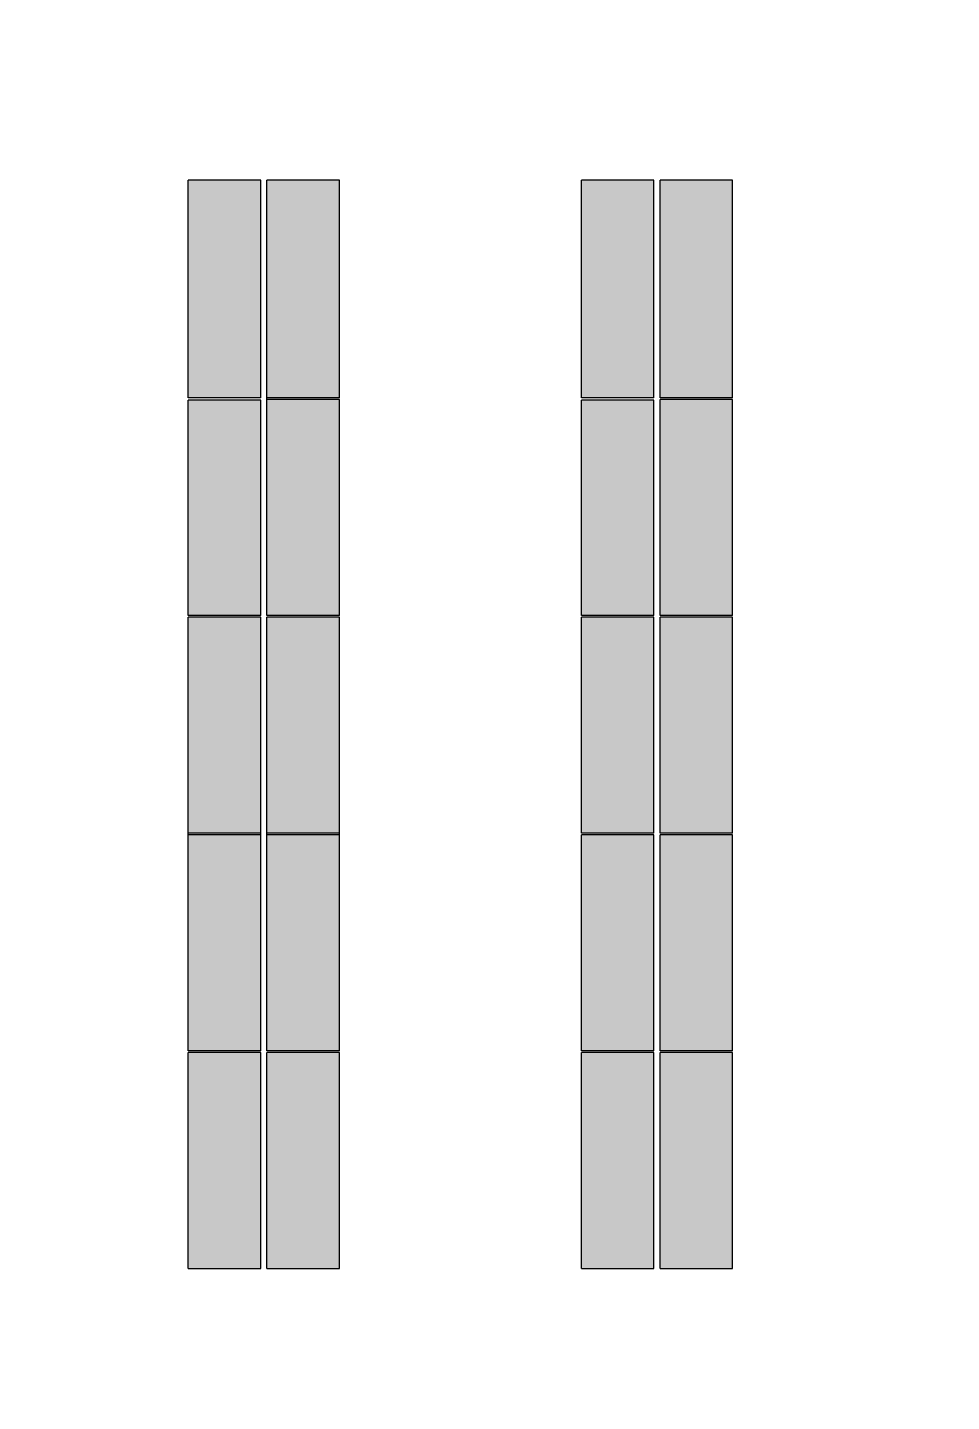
# Model space of a CAD drawing. Header units: centimetres. Extents: x 370416 to 395283, y 44791 to 69658.
# Drawn here: x 379251 to 380015, y 57518 to 58654 of the extents above; entities that cross this region are included whole.
import ezdxf

# ---------------------------------------------------------------- set-up
doc = ezdxf.new("R2010")
doc.units = ezdxf.units.CM
doc.layers.add('.', color=7, linetype='Continuous', lineweight=0)

msp = doc.modelspace()

# ---------------------------------------------------------------- hatches: boundary and pattern name
at = {"layer": '.', "true_color": 0x9898cc}
h = msp.add_hatch(color=253, dxfattribs=at)
h.dxf.hatch_style = 1
h.paths.add_polyline_path([(379443.6, 58527.9), (379383.6, 58527.9), (379383.6, 58347.9), (379443.6, 58347.9)])
h.paths.add_polyline_path([(379508.6, 58527.9), (379448.6, 58527.9), (379448.6, 58347.9), (379508.6, 58347.9)])
h.paths.add_polyline_path([(379443.6, 58345.9), (379383.6, 58345.9), (379383.6, 58167.9), (379443.6, 58167.9)])
h.paths.add_polyline_path([(379508.6, 58346.5), (379448.6, 58346.5), (379448.6, 58167.9), (379508.6, 58167.9)])
h.paths.add_polyline_path([(379508.6, 58166.5), (379448.6, 58166.5), (379448.6, 57987.9), (379508.6, 57987.9)])
h = msp.add_hatch(color=253, dxfattribs=at)
h.dxf.hatch_style = 1
h.paths.add_polyline_path([(379833.6, 58527.9), (379773.6, 58527.9), (379773.6, 58347.9), (379833.6, 58347.9)])
h.paths.add_polyline_path([(379768.6, 58527.9), (379708.6, 58527.9), (379708.6, 58347.9), (379768.6, 58347.9)])
h.paths.add_polyline_path([(379768.6, 58345.9), (379708.6, 58345.9), (379708.6, 58167.9), (379768.6, 58167.9)])
h.paths.add_polyline_path([(379833.6, 58346.5), (379773.6, 58346.5), (379773.6, 58167.9), (379833.6, 58167.9)])
h.paths.add_polyline_path([(379833.6, 58166.5), (379773.6, 58166.5), (379773.6, 57987.9), (379833.6, 57987.9)])
h.paths.add_polyline_path([(379768.6, 58166.5), (379708.6, 58166.5), (379708.6, 57987.9), (379768.6, 57987.9)])
h.paths.add_polyline_path([(379768.6, 57986.5), (379708.6, 57986.5), (379708.6, 57807.9), (379768.6, 57807.9)])
h.paths.add_polyline_path([(379833.6, 57986.5), (379773.6, 57986.5), (379773.6, 57807.9), (379833.6, 57807.9)])
h.paths.add_polyline_path([(379833.6, 57806.5), (379773.6, 57806.5), (379773.6, 57627.9), (379833.6, 57627.9)])
h.paths.add_polyline_path([(379768.6, 57806.5), (379708.6, 57806.5), (379708.6, 57627.9), (379768.6, 57627.9)])
h = msp.add_hatch(color=253, dxfattribs=at)
h.dxf.hatch_style = 1
h.paths.add_polyline_path([(379443.6, 58166.5), (379383.6, 58166.5), (379383.6, 57987.9), (379443.6, 57987.9)])
h.paths.add_polyline_path([(379443.6, 57986.5), (379383.6, 57986.5), (379383.6, 57807.9), (379443.6, 57807.9)])
h.paths.add_polyline_path([(379508.6, 57986.5), (379448.6, 57986.5), (379448.6, 57807.9), (379508.6, 57807.9)])
h.paths.add_polyline_path([(379443.6, 57806.5), (379383.6, 57806.5), (379383.6, 57627.9), (379443.6, 57627.9)])
h.paths.add_polyline_path([(379508.6, 57806.5), (379448.6, 57806.5), (379448.6, 57627.9), (379508.6, 57627.9)])

# ---------------------------------------------------------------- linework, layer by layer
for p, q in [((379383.6, 58347.9), (379383.6, 58527.9)), ((379383.6, 58347.9), (379383.6, 58527.9)), ((379443.6, 58527.9), (379383.6, 58527.9)), ((379383.6, 58347.9), (379383.6, 58527.9)), ((379383.6, 58347.9), (379383.6, 58527.9)), ((379443.6, 58527.9), (379383.6, 58527.9)), ((379383.6, 58347.9), (379383.6, 58527.9)), ((379383.6, 58347.9), (379383.6, 58527.9)), ((379443.6, 58527.9), (379383.6, 58527.9)), ((379383.6, 58347.9), (379383.6, 58527.9)), ((379383.6, 58347.9), (379383.6, 58527.9)), ((379443.6, 58527.9), (379383.6, 58527.9)), ((379443.6, 58347.9), (379443.6, 58527.9)), ((379443.6, 58347.9), (379443.6, 58527.9)), ((379443.6, 58347.9), (379443.6, 58527.9)), ((379443.6, 58347.9), (379443.6, 58527.9)), ((379443.6, 58347.9), (379443.6, 58527.9)), ((379443.6, 58347.9), (379443.6, 58527.9)), ((379443.6, 58347.9), (379443.6, 58527.9)), ((379443.6, 58347.9), (379443.6, 58527.9)), ((379448.6, 58167.9), (379448.6, 58527.9)), ((379448.6, 58167.9), (379448.6, 58527.9)), ((379448.6, 58167.9), (379448.6, 58527.9)), ((379508.6, 58527.9), (379448.6, 58527.9)), ((379448.6, 58167.9), (379448.6, 58527.9)), ((379508.6, 58527.9), (379448.6, 58527.9)), ((379448.6, 58167.9), (379448.6, 58527.9)), ((379448.6, 58167.9), (379448.6, 58527.9)), ((379448.6, 58167.9), (379448.6, 58527.9)), ((379508.6, 58527.9), (379448.6, 58527.9)), ((379448.6, 58167.9), (379448.6, 58527.9)), ((379508.6, 58527.9), (379448.6, 58527.9)), ((379448.6, 58167.9), (379448.6, 58527.9)), ((379448.6, 58167.9), (379448.6, 58527.9)), ((379448.6, 58167.9), (379448.6, 58527.9)), ((379508.6, 58527.9), (379448.6, 58527.9)), ((379448.6, 58167.9), (379448.6, 58527.9)), ((379508.6, 58527.9), (379448.6, 58527.9)), ((379448.6, 58167.9), (379448.6, 58527.9)), ((379448.6, 58167.9), (379448.6, 58527.9)), ((379448.6, 58167.9), (379448.6, 58527.9)), ((379508.6, 58527.9), (379448.6, 58527.9)), ((379448.6, 58167.9), (379448.6, 58527.9)), ((379508.6, 58527.9), (379448.6, 58527.9)), ((379508.6, 58347.9), (379508.6, 58527.9)), ((379508.6, 58347.9), (379508.6, 58527.9)), ((379508.6, 58347.9), (379508.6, 58527.9)), ((379508.6, 58347.9), (379508.6, 58527.9)), ((379508.6, 58347.9), (379508.6, 58527.9)), ((379508.6, 58347.9), (379508.6, 58527.9)), ((379508.6, 58347.9), (379508.6, 58527.9)), ((379508.6, 58347.9), (379508.6, 58527.9)), ((379508.6, 58347.9), (379508.6, 58527.9)), ((379508.6, 58347.9), (379508.6, 58527.9)), ((379508.6, 58347.9), (379508.6, 58527.9)), ((379508.6, 58347.9), (379508.6, 58527.9)), ((379508.6, 58347.9), (379508.6, 58527.9)), ((379508.6, 58347.9), (379508.6, 58527.9)), ((379508.6, 58347.9), (379508.6, 58527.9)), ((379508.6, 58347.9), (379508.6, 58527.9)), ((379708.6, 58347.9), (379708.6, 58527.9)), ((379708.6, 58347.9), (379708.6, 58527.9)), ((379768.6, 58527.9), (379708.6, 58527.9)), ((379708.6, 58347.9), (379708.6, 58527.9)), ((379708.6, 58347.9), (379708.6, 58527.9)), ((379768.6, 58527.9), (379708.6, 58527.9)), ((379708.6, 58347.9), (379708.6, 58527.9)), ((379708.6, 58347.9), (379708.6, 58527.9)), ((379768.6, 58527.9), (379708.6, 58527.9)), ((379768.6, 58527.9), (379708.6, 58527.9)), ((379768.6, 58347.9), (379768.6, 58527.9)), ((379768.6, 58347.9), (379768.6, 58527.9)), ((379768.6, 58347.9), (379768.6, 58527.9)), ((379768.6, 58347.9), (379768.6, 58527.9)), ((379768.6, 58347.9), (379768.6, 58527.9)), ((379773.6, 58347.9), (379773.6, 58527.9)), ((379773.6, 58347.9), (379773.6, 58527.9)), ((379773.6, 58347.9), (379773.6, 58527.9)), ((379833.6, 58527.9), (379773.6, 58527.9)), ((379773.6, 58347.9), (379773.6, 58527.9)), ((379833.6, 58527.9), (379773.6, 58527.9)), ((379773.6, 58347.9), (379773.6, 58527.9)), ((379773.6, 58347.9), (379773.6, 58527.9)), ((379773.6, 58347.9), (379773.6, 58527.9)), ((379833.6, 58527.9), (379773.6, 58527.9)), ((379773.6, 58347.9), (379773.6, 58527.9)), ((379833.6, 58527.9), (379773.6, 58527.9)), ((379773.6, 58347.9), (379773.6, 58527.9)), ((379773.6, 58347.9), (379773.6, 58527.9)), ((379773.6, 58347.9), (379773.6, 58527.9)), ((379833.6, 58527.9), (379773.6, 58527.9)), ((379773.6, 58347.9), (379773.6, 58527.9)), ((379833.6, 58527.9), (379773.6, 58527.9)), ((379773.6, 58347.9), (379773.6, 58527.9)), ((379773.6, 58347.9), (379773.6, 58527.9)), ((379773.6, 58347.9), (379773.6, 58527.9)), ((379833.6, 58527.9), (379773.6, 58527.9)), ((379773.6, 58347.9), (379773.6, 58527.9)), ((379833.6, 58527.9), (379773.6, 58527.9)), ((379833.6, 58347.9), (379833.6, 58527.9)), ((379833.6, 58347.9), (379833.6, 58527.9)), ((379833.6, 58347.9), (379833.6, 58527.9)), ((379833.6, 58347.9), (379833.6, 58527.9)), ((379833.6, 58347.9), (379833.6, 58527.9)), ((379443.6, 58347.9), (379383.6, 58347.9)), ((379443.6, 58347.9), (379383.6, 58347.9)), ((379443.6, 58347.9), (379383.6, 58347.9)), ((379443.6, 58347.9), (379383.6, 58347.9)), ((379383.6, 58167.9), (379383.6, 58345.9)), ((379383.6, 58167.9), (379383.6, 58345.9)), ((379383.6, 58167.9), (379383.6, 58345.9)), ((379383.6, 58167.9), (379383.6, 58345.9)), ((379383.6, 58167.9), (379383.6, 58345.9)), ((379383.6, 58167.9), (379383.6, 58345.9)), ((379383.6, 58167.9), (379383.6, 58345.9)), ((379383.6, 58167.9), (379383.6, 58345.9)), ((379443.6, 58345.9), (379383.6, 58345.9)), ((379443.6, 58167.9), (379443.6, 58345.9)), ((379443.6, 58167.9), (379443.6, 58345.9)), ((379443.6, 58167.9), (379443.6, 58345.9)), ((379443.6, 58167.9), (379443.6, 58345.9)), ((379443.6, 58167.9), (379443.6, 58345.9)), ((379443.6, 58167.9), (379443.6, 58345.9)), ((379443.6, 58167.9), (379443.6, 58345.9)), ((379443.6, 58167.9), (379443.6, 58345.9)), ((379508.6, 58347.9), (379448.6, 58347.9)), ((379508.6, 58347.9), (379448.6, 58347.9)), ((379508.6, 58347.9), (379448.6, 58347.9)), ((379508.6, 58347.9), (379448.6, 58347.9)), ((379508.6, 58347.9), (379448.6, 58347.9)), ((379508.6, 58347.9), (379448.6, 58347.9)), ((379508.6, 58347.9), (379448.6, 58347.9)), ((379508.6, 58347.9), (379448.6, 58347.9)), ((379508.6, 58346.5), (379448.6, 58346.5)), ((379508.6, 58346.5), (379448.6, 58346.5)), ((379508.6, 58346.5), (379448.6, 58346.5)), ((379508.6, 58346.5), (379448.6, 58346.5)), ((379508.6, 58346.5), (379448.6, 58346.5)), ((379508.6, 58346.5), (379448.6, 58346.5)), ((379508.6, 58167.9), (379508.6, 58346.5)), ((379508.6, 58167.9), (379508.6, 58346.5)), ((379508.6, 58167.9), (379508.6, 58346.5)), ((379508.6, 58167.9), (379508.6, 58346.5)), ((379508.6, 58167.9), (379508.6, 58346.5)), ((379508.6, 58167.9), (379508.6, 58346.5)), ((379508.6, 58167.9), (379508.6, 58346.5)), ((379508.6, 58167.9), (379508.6, 58346.5)), ((379508.6, 58167.9), (379508.6, 58346.5)), ((379508.6, 58167.9), (379508.6, 58346.5)), ((379508.6, 58167.9), (379508.6, 58346.5)), ((379508.6, 58167.9), (379508.6, 58346.5)), ((379508.6, 58167.9), (379508.6, 58346.5)), ((379508.6, 58167.9), (379508.6, 58346.5)), ((379508.6, 58167.9), (379508.6, 58346.5)), ((379508.6, 58167.9), (379508.6, 58346.5)), ((379768.6, 58347.9), (379708.6, 58347.9)), ((379768.6, 58347.9), (379708.6, 58347.9)), ((379768.6, 58347.9), (379708.6, 58347.9)), ((379768.6, 58347.9), (379708.6, 58347.9)), ((379708.6, 58167.9), (379708.6, 58345.9)), ((379708.6, 58167.9), (379708.6, 58345.9)), ((379708.6, 58167.9), (379708.6, 58345.9)), ((379708.6, 58167.9), (379708.6, 58345.9)), ((379708.6, 58167.9), (379708.6, 58345.9)), ((379708.6, 58167.9), (379708.6, 58345.9)), ((379768.6, 58345.9), (379708.6, 58345.9)), ((379768.6, 58167.9), (379768.6, 58345.9)), ((379768.6, 58167.9), (379768.6, 58345.9)), ((379768.6, 58167.9), (379768.6, 58345.9)), ((379768.6, 58167.9), (379768.6, 58345.9)), ((379768.6, 58167.9), (379768.6, 58345.9)), ((379833.6, 58347.9), (379773.6, 58347.9)), ((379833.6, 58347.9), (379773.6, 58347.9)), ((379833.6, 58347.9), (379773.6, 58347.9)), ((379833.6, 58347.9), (379773.6, 58347.9)), ((379833.6, 58347.9), (379773.6, 58347.9)), ((379833.6, 58347.9), (379773.6, 58347.9)), ((379833.6, 58347.9), (379773.6, 58347.9)), ((379833.6, 58347.9), (379773.6, 58347.9)), ((379773.6, 58167.9), (379773.6, 58346.5)), ((379833.6, 58346.5), (379773.6, 58346.5)), ((379773.6, 58167.9), (379773.6, 58346.5)), ((379833.6, 58346.5), (379773.6, 58346.5)), ((379773.6, 58167.9), (379773.6, 58346.5)), ((379773.6, 58167.9), (379773.6, 58346.5)), ((379773.6, 58167.9), (379773.6, 58346.5)), ((379833.6, 58346.5), (379773.6, 58346.5)), ((379773.6, 58167.9), (379773.6, 58346.5)), ((379773.6, 58167.9), (379773.6, 58346.5)), ((379773.6, 58167.9), (379773.6, 58346.5)), ((379773.6, 58167.9), (379773.6, 58346.5)), ((379833.6, 58346.5), (379773.6, 58346.5)), ((379773.6, 58167.9), (379773.6, 58346.5)), ((379833.6, 58346.5), (379773.6, 58346.5)), ((379773.6, 58167.9), (379773.6, 58346.5)), ((379773.6, 58167.9), (379773.6, 58346.5)), ((379773.6, 58167.9), (379773.6, 58346.5)), ((379833.6, 58346.5), (379773.6, 58346.5)), ((379773.6, 58167.9), (379773.6, 58346.5)), ((379773.6, 58167.9), (379773.6, 58346.5)), ((379773.6, 58167.9), (379773.6, 58346.5)), ((379833.6, 58167.9), (379833.6, 58346.5)), ((379833.6, 58167.9), (379833.6, 58346.5)), ((379833.6, 58167.9), (379833.6, 58346.5)), ((379833.6, 58167.9), (379833.6, 58346.5)), ((379833.6, 58167.9), (379833.6, 58346.5)), ((379443.6, 58167.9), (379383.6, 58167.9)), ((379443.6, 58167.9), (379383.6, 58167.9)), ((379443.6, 58167.9), (379383.6, 58167.9)), ((379443.6, 58167.9), (379383.6, 58167.9)), ((379443.6, 58166.5), (379383.6, 58166.5)), ((379443.6, 58166.5), (379383.6, 58166.5)), ((379383.6, 57807.9), (379383.6, 58166.5)), ((379443.6, 58166.5), (379383.6, 58166.5)), ((379383.6, 57807.9), (379383.6, 58166.5)), ((379383.6, 57807.9), (379383.6, 58166.5)), ((379443.6, 58166.5), (379383.6, 58166.5)), ((379383.6, 57807.9), (379383.6, 58166.5)), ((379443.6, 57807.9), (379443.6, 58166.5)), ((379443.6, 57807.9), (379443.6, 58166.5)), ((379443.6, 57807.9), (379443.6, 58166.5)), ((379443.6, 57807.9), (379443.6, 58166.5)), ((379443.6, 57807.9), (379443.6, 58166.5)), ((379443.6, 57807.9), (379443.6, 58166.5)), ((379443.6, 57807.9), (379443.6, 58166.5)), ((379443.6, 57807.9), (379443.6, 58166.5)), ((379508.6, 58167.9), (379448.6, 58167.9)), ((379508.6, 58167.9), (379448.6, 58167.9)), ((379508.6, 58167.9), (379448.6, 58167.9)), ((379508.6, 58167.9), (379448.6, 58167.9)), ((379508.6, 58167.9), (379448.6, 58167.9)), ((379508.6, 58167.9), (379448.6, 58167.9)), ((379508.6, 58167.9), (379448.6, 58167.9)), ((379508.6, 58167.9), (379448.6, 58167.9)), ((379448.6, 57807.9), (379448.6, 58166.5)), ((379508.6, 58166.5), (379448.6, 58166.5)), ((379448.6, 57807.9), (379448.6, 58166.5)), ((379508.6, 58166.5), (379448.6, 58166.5)), ((379448.6, 57807.9), (379448.6, 58166.5)), ((379448.6, 57807.9), (379448.6, 58166.5)), ((379448.6, 57807.9), (379448.6, 58166.5)), ((379508.6, 58166.5), (379448.6, 58166.5)), ((379448.6, 57807.9), (379448.6, 58166.5)), ((379508.6, 58166.5), (379448.6, 58166.5)), ((379448.6, 57807.9), (379448.6, 58166.5)), ((379448.6, 57807.9), (379448.6, 58166.5)), ((379448.6, 57807.9), (379448.6, 58166.5)), ((379508.6, 58166.5), (379448.6, 58166.5)), ((379448.6, 57807.9), (379448.6, 58166.5)), ((379508.6, 58166.5), (379448.6, 58166.5)), ((379448.6, 57807.9), (379448.6, 58166.5)), ((379448.6, 57807.9), (379448.6, 58166.5)), ((379448.6, 57807.9), (379448.6, 58166.5)), ((379508.6, 58166.5), (379448.6, 58166.5)), ((379448.6, 57807.9), (379448.6, 58166.5)), ((379508.6, 58166.5), (379448.6, 58166.5)), ((379448.6, 57807.9), (379448.6, 58166.5)), ((379448.6, 57807.9), (379448.6, 58166.5)), ((379508.6, 57807.9), (379508.6, 58166.5)), ((379508.6, 57807.9), (379508.6, 58166.5)), ((379508.6, 57807.9), (379508.6, 58166.5)), ((379508.6, 57807.9), (379508.6, 58166.5)), ((379508.6, 57807.9), (379508.6, 58166.5)), ((379508.6, 57807.9), (379508.6, 58166.5)), ((379508.6, 57807.9), (379508.6, 58166.5)), ((379508.6, 57807.9), (379508.6, 58166.5)), ((379508.6, 57807.9), (379508.6, 58166.5)), ((379508.6, 57807.9), (379508.6, 58166.5)), ((379508.6, 57807.9), (379508.6, 58166.5)), ((379508.6, 57807.9), (379508.6, 58166.5)), ((379508.6, 57807.9), (379508.6, 58166.5)), ((379508.6, 57807.9), (379508.6, 58166.5)), ((379508.6, 57807.9), (379508.6, 58166.5)), ((379508.6, 57807.9), (379508.6, 58166.5)), ((379768.6, 58167.9), (379708.6, 58167.9)), ((379768.6, 58167.9), (379708.6, 58167.9)), ((379768.6, 58167.9), (379708.6, 58167.9)), ((379768.6, 58167.9), (379708.6, 58167.9)), ((379708.6, 57987.9), (379708.6, 58166.5)), ((379768.6, 58166.5), (379708.6, 58166.5)), ((379708.6, 57987.9), (379708.6, 58166.5)), ((379708.6, 57987.9), (379708.6, 58166.5)), ((379768.6, 58166.5), (379708.6, 58166.5)), ((379708.6, 57987.9), (379708.6, 58166.5)), ((379708.6, 57987.9), (379708.6, 58166.5)), ((379768.6, 58166.5), (379708.6, 58166.5)), ((379708.6, 57987.9), (379708.6, 58166.5)), ((379768.6, 58166.5), (379708.6, 58166.5)), ((379768.6, 57987.9), (379768.6, 58166.5)), ((379768.6, 57987.9), (379768.6, 58166.5)), ((379768.6, 57987.9), (379768.6, 58166.5)), ((379768.6, 57987.9), (379768.6, 58166.5)), ((379768.6, 57987.9), (379768.6, 58166.5)), ((379833.6, 58167.9), (379773.6, 58167.9)), ((379833.6, 58167.9), (379773.6, 58167.9)), ((379833.6, 58167.9), (379773.6, 58167.9)), ((379833.6, 58167.9), (379773.6, 58167.9)), ((379833.6, 58167.9), (379773.6, 58167.9)), ((379833.6, 58167.9), (379773.6, 58167.9)), ((379833.6, 58167.9), (379773.6, 58167.9)), ((379833.6, 58167.9), (379773.6, 58167.9)), ((379773.6, 57987.9), (379773.6, 58166.5)), ((379833.6, 58166.5), (379773.6, 58166.5)), ((379773.6, 57987.9), (379773.6, 58166.5)), ((379833.6, 58166.5), (379773.6, 58166.5)), ((379773.6, 57987.9), (379773.6, 58166.5)), ((379773.6, 57987.9), (379773.6, 58166.5)), ((379773.6, 57987.9), (379773.6, 58166.5)), ((379833.6, 58166.5), (379773.6, 58166.5)), ((379773.6, 57987.9), (379773.6, 58166.5)), ((379833.6, 58166.5), (379773.6, 58166.5)), ((379773.6, 57987.9), (379773.6, 58166.5)), ((379773.6, 57987.9), (379773.6, 58166.5)), ((379773.6, 57987.9), (379773.6, 58166.5)), ((379833.6, 58166.5), (379773.6, 58166.5)), ((379773.6, 57987.9), (379773.6, 58166.5)), ((379833.6, 58166.5), (379773.6, 58166.5)), ((379773.6, 57987.9), (379773.6, 58166.5)), ((379773.6, 57987.9), (379773.6, 58166.5)), ((379773.6, 57987.9), (379773.6, 58166.5)), ((379833.6, 58166.5), (379773.6, 58166.5)), ((379773.6, 57987.9), (379773.6, 58166.5)), ((379833.6, 58166.5), (379773.6, 58166.5)), ((379773.6, 57987.9), (379773.6, 58166.5)), ((379773.6, 57987.9), (379773.6, 58166.5)), ((379833.6, 57987.9), (379833.6, 58166.5)), ((379833.6, 57987.9), (379833.6, 58166.5)), ((379833.6, 57987.9), (379833.6, 58166.5)), ((379833.6, 57987.9), (379833.6, 58166.5)), ((379833.6, 57987.9), (379833.6, 58166.5)), ((379443.6, 57987.9), (379383.6, 57987.9)), ((379443.6, 57987.9), (379383.6, 57987.9)), ((379443.6, 57987.9), (379383.6, 57987.9)), ((379443.6, 57987.9), (379383.6, 57987.9)), ((379443.6, 57986.5), (379383.6, 57986.5)), ((379443.6, 57986.5), (379383.6, 57986.5)), ((379443.6, 57986.5), (379383.6, 57986.5)), ((379443.6, 57986.5), (379383.6, 57986.5)), ((379508.6, 57987.9), (379448.6, 57987.9)), ((379508.6, 57987.9), (379448.6, 57987.9)), ((379508.6, 57987.9), (379448.6, 57987.9)), ((379508.6, 57987.9), (379448.6, 57987.9)), ((379508.6, 57987.9), (379448.6, 57987.9)), ((379508.6, 57987.9), (379448.6, 57987.9)), ((379508.6, 57987.9), (379448.6, 57987.9)), ((379508.6, 57987.9), (379448.6, 57987.9)), ((379508.6, 57986.5), (379448.6, 57986.5)), ((379508.6, 57986.5), (379448.6, 57986.5)), ((379508.6, 57986.5), (379448.6, 57986.5)), ((379508.6, 57986.5), (379448.6, 57986.5)), ((379508.6, 57986.5), (379448.6, 57986.5)), ((379508.6, 57986.5), (379448.6, 57986.5)), ((379508.6, 57986.5), (379448.6, 57986.5)), ((379508.6, 57986.5), (379448.6, 57986.5)), ((379768.6, 57987.9), (379708.6, 57987.9)), ((379768.6, 57987.9), (379708.6, 57987.9)), ((379768.6, 57987.9), (379708.6, 57987.9)), ((379768.6, 57987.9), (379708.6, 57987.9)), ((379708.6, 57807.9), (379708.6, 57986.5)), ((379768.6, 57986.5), (379708.6, 57986.5)), ((379708.6, 57807.9), (379708.6, 57986.5)), ((379708.6, 57807.9), (379708.6, 57986.5)), ((379768.6, 57986.5), (379708.6, 57986.5)), ((379708.6, 57807.9), (379708.6, 57986.5)), ((379708.6, 57807.9), (379708.6, 57986.5)), ((379768.6, 57986.5), (379708.6, 57986.5)), ((379708.6, 57807.9), (379708.6, 57986.5)), ((379768.6, 57986.5), (379708.6, 57986.5)), ((379768.6, 57807.9), (379768.6, 57986.5)), ((379768.6, 57807.9), (379768.6, 57986.5)), ((379768.6, 57807.9), (379768.6, 57986.5)), ((379768.6, 57807.9), (379768.6, 57986.5)), ((379768.6, 57807.9), (379768.6, 57986.5)), ((379833.6, 57987.9), (379773.6, 57987.9)), ((379833.6, 57987.9), (379773.6, 57987.9)), ((379833.6, 57987.9), (379773.6, 57987.9)), ((379833.6, 57987.9), (379773.6, 57987.9)), ((379833.6, 57987.9), (379773.6, 57987.9)), ((379833.6, 57987.9), (379773.6, 57987.9)), ((379833.6, 57987.9), (379773.6, 57987.9)), ((379833.6, 57987.9), (379773.6, 57987.9)), ((379773.6, 57807.9), (379773.6, 57986.5)), ((379833.6, 57986.5), (379773.6, 57986.5)), ((379773.6, 57807.9), (379773.6, 57986.5)), ((379833.6, 57986.5), (379773.6, 57986.5)), ((379773.6, 57807.9), (379773.6, 57986.5)), ((379773.6, 57807.9), (379773.6, 57986.5)), ((379773.6, 57807.9), (379773.6, 57986.5)), ((379833.6, 57986.5), (379773.6, 57986.5)), ((379773.6, 57807.9), (379773.6, 57986.5)), ((379833.6, 57986.5), (379773.6, 57986.5)), ((379773.6, 57807.9), (379773.6, 57986.5)), ((379773.6, 57807.9), (379773.6, 57986.5)), ((379773.6, 57807.9), (379773.6, 57986.5)), ((379833.6, 57986.5), (379773.6, 57986.5)), ((379773.6, 57807.9), (379773.6, 57986.5)), ((379833.6, 57986.5), (379773.6, 57986.5)), ((379773.6, 57807.9), (379773.6, 57986.5)), ((379773.6, 57807.9), (379773.6, 57986.5)), ((379773.6, 57807.9), (379773.6, 57986.5)), ((379833.6, 57986.5), (379773.6, 57986.5)), ((379773.6, 57807.9), (379773.6, 57986.5)), ((379833.6, 57986.5), (379773.6, 57986.5)), ((379773.6, 57807.9), (379773.6, 57986.5)), ((379773.6, 57807.9), (379773.6, 57986.5)), ((379833.6, 57807.9), (379833.6, 57986.5)), ((379833.6, 57807.9), (379833.6, 57986.5)), ((379833.6, 57807.9), (379833.6, 57986.5)), ((379833.6, 57807.9), (379833.6, 57986.5)), ((379833.6, 57807.9), (379833.6, 57986.5)), ((379443.6, 57807.9), (379383.6, 57807.9)), ((379443.6, 57807.9), (379383.6, 57807.9)), ((379443.6, 57807.9), (379383.6, 57807.9)), ((379443.6, 57807.9), (379383.6, 57807.9)), ((379443.6, 57806.5), (379383.6, 57806.5)), ((379443.6, 57806.5), (379383.6, 57806.5)), ((379383.6, 57627.9), (379383.6, 57806.5)), ((379443.6, 57806.5), (379383.6, 57806.5)), ((379383.6, 57627.9), (379383.6, 57806.5)), ((379383.6, 57627.9), (379383.6, 57806.5)), ((379443.6, 57806.5), (379383.6, 57806.5)), ((379383.6, 57627.9), (379383.6, 57806.5)), ((379443.6, 57627.9), (379443.6, 57806.5)), ((379443.6, 57627.9), (379443.6, 57806.5)), ((379443.6, 57627.9), (379443.6, 57806.5)), ((379443.6, 57627.9), (379443.6, 57806.5)), ((379443.6, 57627.9), (379443.6, 57806.5)), ((379443.6, 57627.9), (379443.6, 57806.5)), ((379443.6, 57627.9), (379443.6, 57806.5)), ((379443.6, 57627.9), (379443.6, 57806.5)), ((379508.6, 57807.9), (379448.6, 57807.9)), ((379508.6, 57807.9), (379448.6, 57807.9)), ((379508.6, 57807.9), (379448.6, 57807.9)), ((379508.6, 57807.9), (379448.6, 57807.9)), ((379508.6, 57807.9), (379448.6, 57807.9)), ((379508.6, 57807.9), (379448.6, 57807.9)), ((379508.6, 57807.9), (379448.6, 57807.9)), ((379508.6, 57807.9), (379448.6, 57807.9)), ((379448.6, 57627.9), (379448.6, 57806.5)), ((379508.6, 57806.5), (379448.6, 57806.5)), ((379448.6, 57627.9), (379448.6, 57806.5)), ((379508.6, 57806.5), (379448.6, 57806.5)), ((379448.6, 57627.9), (379448.6, 57806.5)), ((379448.6, 57627.9), (379448.6, 57806.5)), ((379448.6, 57627.9), (379448.6, 57806.5)), ((379508.6, 57806.5), (379448.6, 57806.5)), ((379448.6, 57627.9), (379448.6, 57806.5)), ((379508.6, 57806.5), (379448.6, 57806.5)), ((379448.6, 57627.9), (379448.6, 57806.5)), ((379448.6, 57627.9), (379448.6, 57806.5)), ((379448.6, 57627.9), (379448.6, 57806.5)), ((379508.6, 57806.5), (379448.6, 57806.5)), ((379448.6, 57627.9), (379448.6, 57806.5)), ((379508.6, 57806.5), (379448.6, 57806.5)), ((379448.6, 57627.9), (379448.6, 57806.5)), ((379448.6, 57627.9), (379448.6, 57806.5)), ((379448.6, 57627.9), (379448.6, 57806.5)), ((379508.6, 57806.5), (379448.6, 57806.5)), ((379448.6, 57627.9), (379448.6, 57806.5)), ((379508.6, 57806.5), (379448.6, 57806.5)), ((379448.6, 57627.9), (379448.6, 57806.5)), ((379448.6, 57627.9), (379448.6, 57806.5)), ((379508.6, 57627.9), (379508.6, 57806.5)), ((379508.6, 57627.9), (379508.6, 57806.5)), ((379508.6, 57627.9), (379508.6, 57806.5)), ((379508.6, 57627.9), (379508.6, 57806.5)), ((379508.6, 57627.9), (379508.6, 57806.5)), ((379508.6, 57627.9), (379508.6, 57806.5)), ((379508.6, 57627.9), (379508.6, 57806.5)), ((379508.6, 57627.9), (379508.6, 57806.5)), ((379508.6, 57627.9), (379508.6, 57806.5)), ((379508.6, 57627.9), (379508.6, 57806.5)), ((379508.6, 57627.9), (379508.6, 57806.5)), ((379508.6, 57627.9), (379508.6, 57806.5)), ((379508.6, 57627.9), (379508.6, 57806.5)), ((379508.6, 57627.9), (379508.6, 57806.5)), ((379508.6, 57627.9), (379508.6, 57806.5)), ((379508.6, 57627.9), (379508.6, 57806.5)), ((379768.6, 57807.9), (379708.6, 57807.9)), ((379768.6, 57807.9), (379708.6, 57807.9)), ((379768.6, 57807.9), (379708.6, 57807.9)), ((379768.6, 57807.9), (379708.6, 57807.9)), ((379708.6, 57627.9), (379708.6, 57806.5)), ((379768.6, 57806.5), (379708.6, 57806.5)), ((379708.6, 57627.9), (379708.6, 57806.5)), ((379708.6, 57627.9), (379708.6, 57806.5)), ((379768.6, 57806.5), (379708.6, 57806.5)), ((379708.6, 57627.9), (379708.6, 57806.5)), ((379708.6, 57627.9), (379708.6, 57806.5)), ((379768.6, 57806.5), (379708.6, 57806.5)), ((379708.6, 57627.9), (379708.6, 57806.5)), ((379708.6, 57627.9), (379708.6, 57806.5)), ((379768.6, 57806.5), (379708.6, 57806.5)), ((379768.6, 57627.9), (379768.6, 57806.5)), ((379768.6, 57627.9), (379768.6, 57806.5)), ((379768.6, 57627.9), (379768.6, 57806.5)), ((379768.6, 57627.9), (379768.6, 57806.5)), ((379768.6, 57627.9), (379768.6, 57806.5)), ((379833.6, 57807.9), (379773.6, 57807.9)), ((379833.6, 57807.9), (379773.6, 57807.9)), ((379833.6, 57807.9), (379773.6, 57807.9)), ((379833.6, 57807.9), (379773.6, 57807.9)), ((379833.6, 57807.9), (379773.6, 57807.9)), ((379833.6, 57807.9), (379773.6, 57807.9)), ((379833.6, 57807.9), (379773.6, 57807.9)), ((379833.6, 57807.9), (379773.6, 57807.9)), ((379773.6, 57627.9), (379773.6, 57806.5)), ((379833.6, 57806.5), (379773.6, 57806.5)), ((379773.6, 57627.9), (379773.6, 57806.5)), ((379833.6, 57806.5), (379773.6, 57806.5)), ((379773.6, 57627.9), (379773.6, 57806.5)), ((379773.6, 57627.9), (379773.6, 57806.5)), ((379773.6, 57627.9), (379773.6, 57806.5)), ((379833.6, 57806.5), (379773.6, 57806.5)), ((379773.6, 57627.9), (379773.6, 57806.5)), ((379833.6, 57806.5), (379773.6, 57806.5)), ((379773.6, 57627.9), (379773.6, 57806.5)), ((379773.6, 57627.9), (379773.6, 57806.5)), ((379773.6, 57627.9), (379773.6, 57806.5)), ((379833.6, 57806.5), (379773.6, 57806.5)), ((379773.6, 57627.9), (379773.6, 57806.5)), ((379833.6, 57806.5), (379773.6, 57806.5)), ((379773.6, 57627.9), (379773.6, 57806.5)), ((379773.6, 57627.9), (379773.6, 57806.5)), ((379773.6, 57627.9), (379773.6, 57806.5)), ((379833.6, 57806.5), (379773.6, 57806.5)), ((379773.6, 57627.9), (379773.6, 57806.5)), ((379833.6, 57806.5), (379773.6, 57806.5)), ((379773.6, 57627.9), (379773.6, 57806.5)), ((379773.6, 57627.9), (379773.6, 57806.5)), ((379833.6, 57627.9), (379833.6, 57806.5)), ((379833.6, 57627.9), (379833.6, 57806.5)), ((379833.6, 57627.9), (379833.6, 57806.5)), ((379833.6, 57627.9), (379833.6, 57806.5)), ((379833.6, 57627.9), (379833.6, 57806.5)), ((379383.6, 57627.9), (379443.6, 57627.9)), ((379383.6, 57627.9), (379443.6, 57627.9)), ((379448.6, 57627.9), (379508.6, 57627.9)), ((379448.6, 57627.9), (379508.6, 57627.9)), ((379708.6, 57627.9), (379768.6, 57627.9)), ((379708.6, 57627.9), (379768.6, 57627.9)), ((379773.6, 57627.9), (379833.6, 57627.9)), ((379773.6, 57627.9), (379833.6, 57627.9))]:
    msp.add_line(p, q)
msp.add_circle((382849.7, 57224.7), 12433.5)

doc.saveas('drawing.dxf')
